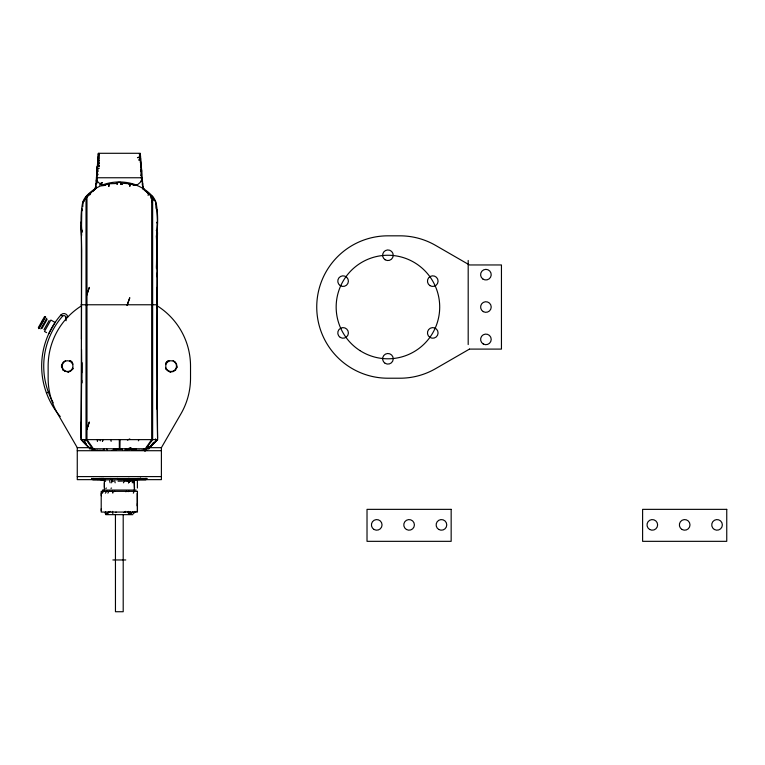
<?xml version="1.0" encoding="UTF-8"?>
<svg xmlns="http://www.w3.org/2000/svg" width="765" height="765" viewBox="0 0 765 765"><rect width="100%" height="100%" fill="white"/><g stroke="black" fill="none" stroke-linecap="round" stroke-linejoin="round"><path stroke-width="1.15" d="M81.3 421.984L81.1 438.163L81.75 362.438L81.75 383.15L81.74 380.32M101.286 495.758L101.286 493.176M137.375 503.533L137.365 506.114L137.365 493.176L137.413 510.647M157.294 235.582L156.844 349.328M157.016 276.767L156.997 273.124M157.016 339.335L157.561 438.163M97.165 172.804L97.432 165.842M102.472 491.819L102.472 493.176L103.16 491.235L102.175 491.379M140.234 154.96L140.196 153.813L140.511 156.605L139.393 155.974L140.177 155.113M81.778 372.794L81.549 349.49M97.021 183.16L97.308 166.732M104.375 487.353L104.384 482.82M90.06 448.768L81.052 439.626L81.712 250.624L81.052 221.946M119.933 448.768L120.067 439.626M156.452 267.501L156.949 232.579C157.982 301.601 156.127 370.614 157.619 439.626L148.601 448.768M86.321 197.733L85.651 198.326L89.362 193.985L94.965 189.347M108.898 183.772L108.86 186.392L108.898 183.772L115.448 183.543L117.781 182.491A17.748 10.595 0 0 1 120.88 182.491L121.013 184.451L120.88 182.491A24.04 19.469 0 0 0 117.781 182.5L117.007 184.451L117.351 183.198M101.248 510.647L101.286 508.706M156.433 268.668L157.542 232.579M142.28 185.101L142.347 183.112M96.447 181.86L96.629 177.977M95.816 188.333L95.921 185.742M95.969 184.451L96.008 183.485M98.293 158.565L98.073 164.389L97.805 160.507L97.557 163.739M133.512 481.443L133.473 482.17L134.238 480.898L133.512 481.443L133.732 482.82M96.849 174.095L96.916 172.804M111.135 441.367L110.829 439.569M96.677 175.902L97.318 166.818M82.754 206.818L83.06 201.884L83.05 202.773L85.651 197.953M141.353 166.952L140.77 166.301L141.525 170.107L141.343 178.618M156.844 210.337L155.984 208.061L155.601 201.884L151.833 196.538L143.877 189.538L142.94 186.813M98.341 156.28C98.561 157.351 97.298 160.621 99.268 160.468L97.691 164.398L99.268 162.935L99.268 163.519L97.318 166.952L99.268 166.177L97.394 166.866L99.268 165.45L98.274 165.536M95.539 189.098L98.369 153.296L140.291 153.287L143.112 189.041M141.487 171.819L141.353 166.77M95.721 186.813L94.353 189.28A50.691 33.641 0 0 0 86.99 195.448L86.024 196.49L86.024 439.626L92.661 448.768M97.212 173.292L97.279 167.736M86.761 197.399L86.828 196.538L87.621 196.376M155.62 440.143L155.601 438.9L155.266 439.378M93.34 190.925L94.21 190.026M87.985 196.098L88.08 195.247L88.912 195.123M98.197 161.147L98.14 163.739M156.892 209.572L157.447 223.284L156.615 222.51L157.121 222.06M89.266 194.807L89.362 193.985L90.203 193.889M98.236 155.438L98.389 154.272L99.268 153.966L98.389 154.272M97.997 159.206L98.36 156.433M156.892 232.35L157.169 223.323M150.686 198.039L151.011 196.07M148.123 195.458L148.439 193.545M82.247 208.988L81.826 210.987L81.769 209.534L82.438 209.275M140.722 164.991L140.225 156.318M111.623 482.82L112.053 480.956L113.507 481.281M108.248 512.072L107.961 513.219L108.707 511.603M128.52 482.82L130.327 480.879L128.52 482.82L129.027 480.869L127.095 481.52M145.493 449.38L144.987 451.264L144.805 450.03M133.32 493.176L134.171 491.264M141.458 173.292L141.095 170.978M157.045 439.569L156.863 440.076L157.055 439.579M138.14 478.393L136.18 479.684L137.853 479.196L138.14 478.393L135.52 479.32M96.572 179.278L97.012 178.111M140.674 478.24L140.33 479.148L138.771 479.684L140.674 478.24L137.843 479.186M151.9 201.931L153.21 198.594L153.497 199.981M132.249 482.82L132.986 480.956L133.34 481.281M48.702 333.827L55.109 322.447L50.882 320.057L44.466 331.446L46.579 332.641M105.341 493.176L106.899 491.092M98.599 160.487L97.939 161.826L99.268 160.468M130.28 514.061L132.986 512.062L128.96 514.061M89.916 194.807L90.672 192.732L91.504 192.637M107.894 493.176L108.707 491.599L109.701 491.264M138.36 440.831L138.752 440.105M38.336 327.621L44.427 316.796M38.575 328.501L45.317 316.547M38.69 328.568L45.431 316.614M38.929 328.644L45.613 316.777M40.765 328.864L46.761 318.221M41.951 328.548L47.105 319.397M43.978 329.677L49.123 320.545M135.329 479.645L161.396 479.645L161.396 447.668L180.989 413.741A71.193 71.193 0 0 0 190.523 378.139L190.523 366.129A71.193 71.193 0 0 0 157.303 305.904M153.689 442.294L150.399 446.569M123.423 482.82L124.284 481.424L126.627 480.965M127.439 440.162L129.754 438.88M83.748 201.424L84.274 200.22M145.178 478.842L145.493 478.364L144.671 479.33L140.731 479.339M153.325 443.05L149.883 447.085M139.393 159.263L138.752 160.181L140.511 159.742M145.264 448.768L151.68 439.626L151.68 195.438A50.691 33.641 0 0 0 144.375 189.318L143.457 188.353M146 448.768L152.637 439.626L152.637 196.49L151.68 195.438M144.671 479.33L145.972 479.273L146.66 478.345M141.63 181.86L141.582 179.278M140.32 162.677L140.464 161.147M104.011 450.356L104.04 449.065M85.651 198.326L86.397 197.408M146.517 450.451L146.937 449.935L146.383 450.327M111.604 481.491L112.053 480.956M149.921 447.362L156.366 440.889M115.591 512.569L116.05 512.062M109.711 511.938L110.189 511.402M112.799 511.355L112.254 511.948L112.895 513.611M125.871 491.819L126.426 491.235M139.393 153.966L140.253 154.683L139.393 153.966L140.148 153.928L139.393 154.138M110.399 478.852L110.868 478.364L110.868 479.33M93.885 449.992L91.714 449.868L92.154 450.461M115.974 449.935L112.216 450.26M95.357 449.83L94.86 450.336L94.124 449.753M105.188 481.424L105.675 480.965M93.187 479.167L93.588 478.383L93.98 479.339L94.697 478.966M105.8 488.567L106.392 488.003M117.619 478.986L117.265 478.412L117.619 478.986L123.863 478.661M101.305 478.785L101.888 478.259L102.175 479.148M154.1 442.753L157.619 439.626L81.042 439.626M136.189 511.355L133.301 513.602M99.574 185.101L102.5 182.606L100.559 183.304M138.207 479.416L139.421 478.393L138.714 478.861M94.296 189.328L95.587 188.525A41.568 27.588 0 0 1 100.531 185.952L105.599 185.331M99.957 478.861L100.521 478.393L100.817 479.186M143.791 450.327L145.78 448.931L145.101 449.045M142.539 450.356L144.537 448.95L143.82 449.065M132.259 481.491L132.986 480.956M98.695 478.794L99.24 478.402L99.565 479.196M133.062 185.331L136.639 185.331L138.13 184.193A46.99 39.933 0 0 0 142.414 180.215M134.162 511.938L134.917 511.402M134.133 184.709L128.396 183.657L130.193 184.384L129.801 186.392L129.763 183.772L121.31 183.198M103.897 480.143L104.432 480.028L103.16 480.009M97.423 169.447L99.268 168.214M141.602 172.842L141.066 173.196L141.649 174.085M103.036 450.164L101.238 450.422M97.882 450.136L96.6 450.116M103.658 491.666L104.499 491.245M98.675 450.394L100.464 450.174M128.109 491.666L128.969 491.254M93.56 449.045L94.105 448.959M139.393 158.106L140.205 157.733M130.691 481.309L131.637 480.889M130.987 447.563L128.405 448.596L130.337 448.252M95.357 479.263L95.912 479.043M135.51 449.438L136.189 449.17M46.474 392.971L48.396 392.254M142.061 450.164L140.014 450.422M127.745 511.661L128.472 511.402M139.393 156.988L137.451 157.647L140.301 157.294L140.664 159.206L140.186 158.938M136.906 450.136L134.726 450.375M110.915 488.28L111.604 488.07M137.394 450.394L139.507 450.174M111.642 480.181L112.13 480.028M106.737 449.045L107.148 449.763M125.154 511.575L125.871 511.364M112.187 491.206L112.799 491.828L114.798 491.388M131.006 449.17L129.036 449.61M108.467 184.384L103.151 184.786M128.635 513.688L130.7 513.21M133.617 478.966L131.551 479.253M134.286 449.83L131.953 450.336L131.484 449.753M127.822 449.839L125.087 449.868M105.398 479.033L103.122 479.339L103.122 478.211M131.064 478.966L127.822 479.339L129.094 478.383L122.438 479.273M42.352 320.535L42.964 320.717M133.502 480.181L134.229 480.028M123.863 512.473L125.154 512.225M134.774 480.143L135.501 480.009M132.135 480.114L132.957 479.99M134.114 479.206L135.099 479.072M127.019 480.181L129.075 479.99M129.524 480.104L130.375 479.999M130.834 480.114L131.676 480.009M61.037 314.836L62.577 316.184A1.817 1.817 0 0 1 65.742 317.198L67.779 316.978A3.882 3.882 0 0 0 61.028 314.817A77.667 77.667 0 0 0 60.244 416.533M134.707 449.093L135.51 449.007M128.224 449.084L130.337 448.969M124.217 480.124L125.154 480.047M98.436 163.002L99.268 162.935M125.154 449.065L126.455 448.978M131.867 449.045L132.928 448.978M122.572 481.099L118.04 481.185M92.029 191.489L92.795 191.441M140.693 166.885L141.353 166.856L141.582 171.436M99.268 153.966L98.436 154.693L98.58 153.994L99.201 154.635M97.298 168.233L97.977 168.214M82.438 230.389L81.788 230.399L81.539 225.885L81.778 209.572M96.438 177.757L142.223 177.757M107.683 183.963L109.405 183.963M129.256 183.963L130.987 183.963M121.654 184.451L122.572 184.451M81.042 304.766L86.024 304.766M86.971 304.766L151.68 304.766M152.637 304.766L157.619 304.766M81.358 305.904A71.193 71.193 0 0 0 48.138 366.129L48.138 378.139A71.193 71.193 0 0 0 57.671 413.741L77.265 447.668L90.299 447.668M148.362 447.668L161.396 447.668M89.438 448.768L149.223 448.768M77.265 450.709L161.396 450.709M77.265 476.595L161.396 476.595M91.513 478.536L147.148 478.536M103.332 479.645L77.265 479.645L77.265 447.668M92.804 479.837L145.857 479.837M102.51 490.059L136.141 490.059M105.723 514.654L132.9 514.654M112.866 559.961L125.776 559.961M113.507 449.036L121.941 449.16M156.873 230.399L156.223 230.389L156.882 231.049M139.469 154.645L140.177 154.683L140.091 153.985M140.693 180.961L141.525 181.047M148.458 193.889L149.299 193.975L149.414 194.807M147.167 192.637L147.989 192.732L148.114 193.516M101.21 479.818L97.805 479.196L97.977 479.712M151.049 196.385L151.833 196.538L151.9 197.399M97.079 171.446L97.977 171.666M100.282 479.263L102.5 479.818M144.451 190.036L145.321 190.925M136.639 185.331L138.13 185.952A41.568 27.588 0 0 1 143.074 188.525L144.365 189.338M101.927 185.254L100.531 184.193A46.981 39.933 0 0 1 96.247 180.224M83.586 442.18L82.314 440.879L88.769 447.372L83.509 441.941L86.177 444.781M81.807 440.076L81.635 439.569L82.572 440.879M82.41 231.145L81.788 230.399L81.932 232.35M123.825 480.85L124.284 481.424M93.416 448.768L86.971 439.626L86.971 195.438M99.919 440.095L100.311 440.831M134.554 488.395L134.277 483.47M109.615 480.889L110.122 482.82M156.318 236.012L156.959 246.254L156.835 238.173M114.74 480.898L115.152 482.82M156.433 204.494L156.949 208.319A229.672 152.407 0 0 1 156.433 235.553M143.256 189.634L142.749 185.742M146.631 191.489L146.737 192.216M141.257 166.12L141.353 166.837M150.571 195.266L150.667 196.098M65.742 317.198L66.115 320.726M82.974 439.387L83.05 440.143M140.454 160.507L140.808 165.068M142.118 179.278L142.185 180.569M81.291 227.817L81.549 235.582L81.396 225.226L81.463 339.134M142.663 183.428L142.692 184.451M153.019 197.944L153.029 198.69M157.102 287.363L157.313 308.066L157.255 297.719M119.33 439.626L119.35 448.768M468.19 260.444L468.19 344.575M140.693 169.61L140.693 170.251M140.693 171.035L140.693 171.685M140.693 174.783L140.693 175.424M137.384 479.722L137.384 488.051M134.305 479.837L134.305 490.059M123.203 514.654L123.203 611.732L115.458 611.732L115.439 514.654M122.448 449.007L122.448 449.686M112.799 491.828L112.799 493.176M104.356 479.837L104.356 490.059M99.268 153.421L99.268 159.263M97.977 170.251L97.977 171.035M97.977 174.095L97.977 174.783M98.216 153.421A24.011 17.71 48.6 0 1 98.848 153.545M139.689 154.798A23.992 16.524 -44.7 0 1 140.291 154.645M101.898 185.197A33.66 22.338 0 0 1 136.753 185.197M152.675 196.471A30.227 20.062 0 0 1 156.376 204.494M85.976 196.471A30.256 20.081 0 0 0 82.285 204.494L81.712 208.319A229.519 152.311 0 0 0 81.759 232.168M53.225 402.801A75.592 75.592 0 0 1 62.577 316.184M173.139 360.669A5.824 5.824 0 0 1 175.166 370.308A5.824 5.824 0 0 1 165.594 368.003M165.594 364.245A5.824 5.824 0 0 1 169.075 360.669M73.067 368.003A5.824 5.824 0 0 1 67.129 371.933M65.13 371.427A5.824 5.824 0 0 1 65.513 360.669M69.586 360.669A5.824 5.824 0 0 1 73.067 364.245M73.048 368.701A6.072 6.072 0 0 1 72.847 369.093M68.659 372.096A6.072 6.072 0 0 1 68.219 372.163M63.342 370.499A6.072 6.072 0 0 1 63.036 370.174M61.63 367.449A6.072 6.072 0 0 1 61.745 364.379M70.323 360.726A6.072 6.072 0 0 1 72.359 362.419M177.107 367.009A6.072 6.072 0 0 1 177.031 367.449M175.625 370.174A6.072 6.072 0 0 1 175.319 370.499M170.442 372.163A6.072 6.072 0 0 1 170.002 372.096M165.814 369.093A6.072 6.072 0 0 1 165.613 368.701M165.613 363.547A6.072 6.072 0 0 1 168.329 360.726M156.94 400.946L156.93 409.036L156.825 390.972L156.94 400.946M156.835 248.529L156.653 258.886L156.835 248.529M97.404 439.999L97.375 441.271L97.891 439.521L97.404 439.999M102.529 440.085L102.481 441.376L103.036 439.569L102.529 440.085M87.994 425.866L86.761 429.748L89.333 421.984L87.994 425.866M88.004 291.245L86.77 295.127L89.342 287.363L88.004 291.245M128.396 301.601L127.095 305.484L129.782 297.719L128.396 301.601M84.657 439.521L84.8 440.975L84.657 439.521M105.675 512.072L105.293 512.885L105.675 512.072M149.185 446.645L146.526 448.577L149.185 446.645M469.471 349.098L435.543 368.682A71.193 71.193 0 0 1 399.942 378.216L387.932 378.216A71.193 71.193 0 0 1 316.739 307.023A71.193 71.193 0 0 1 387.932 235.83L399.942 235.83A71.193 71.193 0 0 1 435.543 245.374L469.471 264.958L501.448 264.958L501.448 349.098L469.471 349.098M130.413 512.072L128.271 512.885L130.413 512.072M137.432 491.35L101.21 491.35L101.21 512.062L137.451 512.062L137.432 491.35M451.159 509.356L367.018 509.356L367.018 541.333L451.159 541.333L451.159 509.356M726.75 509.356L642.61 509.356L642.61 541.333L726.75 541.333L726.75 509.356M107.645 513.927L105.36 513.611L107.645 513.927M90.155 448.127L88.903 447.286L90.155 448.127M92.67 479.311L91.934 478.412L92.67 479.311M86.531 444.857L84.494 441.491L86.531 444.857M714.386 529.485A5.307 5.307 0 0 0 722.351 524.886A5.307 5.307 0 0 0 714.386 520.286A5.307 5.307 0 0 0 714.386 529.485M682.026 529.485A5.307 5.307 0 0 0 689.992 524.886A5.307 5.307 0 0 0 682.026 520.286A5.307 5.307 0 0 0 682.026 529.485M649.667 529.485A5.307 5.307 0 0 0 657.623 524.886A5.307 5.307 0 0 0 649.667 520.286A5.307 5.307 0 0 0 649.667 529.485M359.933 350.58A51.781 51.781 0 0 0 439.646 309.49A51.781 51.781 0 0 0 364.207 261.008A51.781 51.781 0 0 0 359.933 350.58M168.396 370.824A5.422 5.422 0 0 0 176.524 366.129A5.422 5.422 0 0 0 168.396 361.434A5.422 5.422 0 0 0 168.396 370.824M64.843 370.824A5.422 5.422 0 0 0 72.971 366.129A5.422 5.422 0 0 0 64.843 361.434A5.422 5.422 0 0 0 64.843 370.824M482.858 279.005A5.307 5.307 0 0 0 491.197 275.142A5.307 5.307 0 0 0 483.681 269.844A5.307 5.307 0 0 0 482.858 279.005M483.26 311.623A5.307 5.307 0 0 0 491.216 307.023A5.307 5.307 0 0 0 483.26 302.433A5.307 5.307 0 0 0 483.26 311.623M483.26 343.982A5.307 5.307 0 0 0 491.216 339.383A5.307 5.307 0 0 0 483.26 334.793A5.307 5.307 0 0 0 483.26 343.982M429.949 285.632A5.307 5.307 0 0 0 438.077 281.329A5.307 5.307 0 0 0 430.284 276.442A5.307 5.307 0 0 0 429.949 285.632M429.949 337.413A5.307 5.307 0 0 0 438.077 333.11A5.307 5.307 0 0 0 430.284 328.223A5.307 5.307 0 0 0 429.949 337.413M385.111 363.299A5.307 5.307 0 0 0 393.229 358.995A5.307 5.307 0 0 0 385.445 354.109A5.307 5.307 0 0 0 385.111 363.299M385.111 259.746A5.307 5.307 0 0 0 393.229 255.443A5.307 5.307 0 0 0 385.445 250.557A5.307 5.307 0 0 0 385.111 259.746M340.272 285.632A5.307 5.307 0 0 0 348.391 281.329A5.307 5.307 0 0 0 340.607 276.442A5.307 5.307 0 0 0 340.272 285.632M340.272 337.413A5.307 5.307 0 0 0 348.391 333.11A5.307 5.307 0 0 0 340.607 328.223A5.307 5.307 0 0 0 340.272 337.413M438.794 529.485A5.307 5.307 0 0 0 446.76 524.886A5.307 5.307 0 0 0 438.794 520.286A5.307 5.307 0 0 0 438.794 529.485M406.435 529.485A5.307 5.307 0 0 0 414.401 524.886A5.307 5.307 0 0 0 406.435 520.286A5.307 5.307 0 0 0 406.435 529.485M374.075 529.485A5.307 5.307 0 0 0 382.041 524.886A5.307 5.307 0 0 0 374.075 520.286A5.307 5.307 0 0 0 374.075 529.485"/></g></svg>
